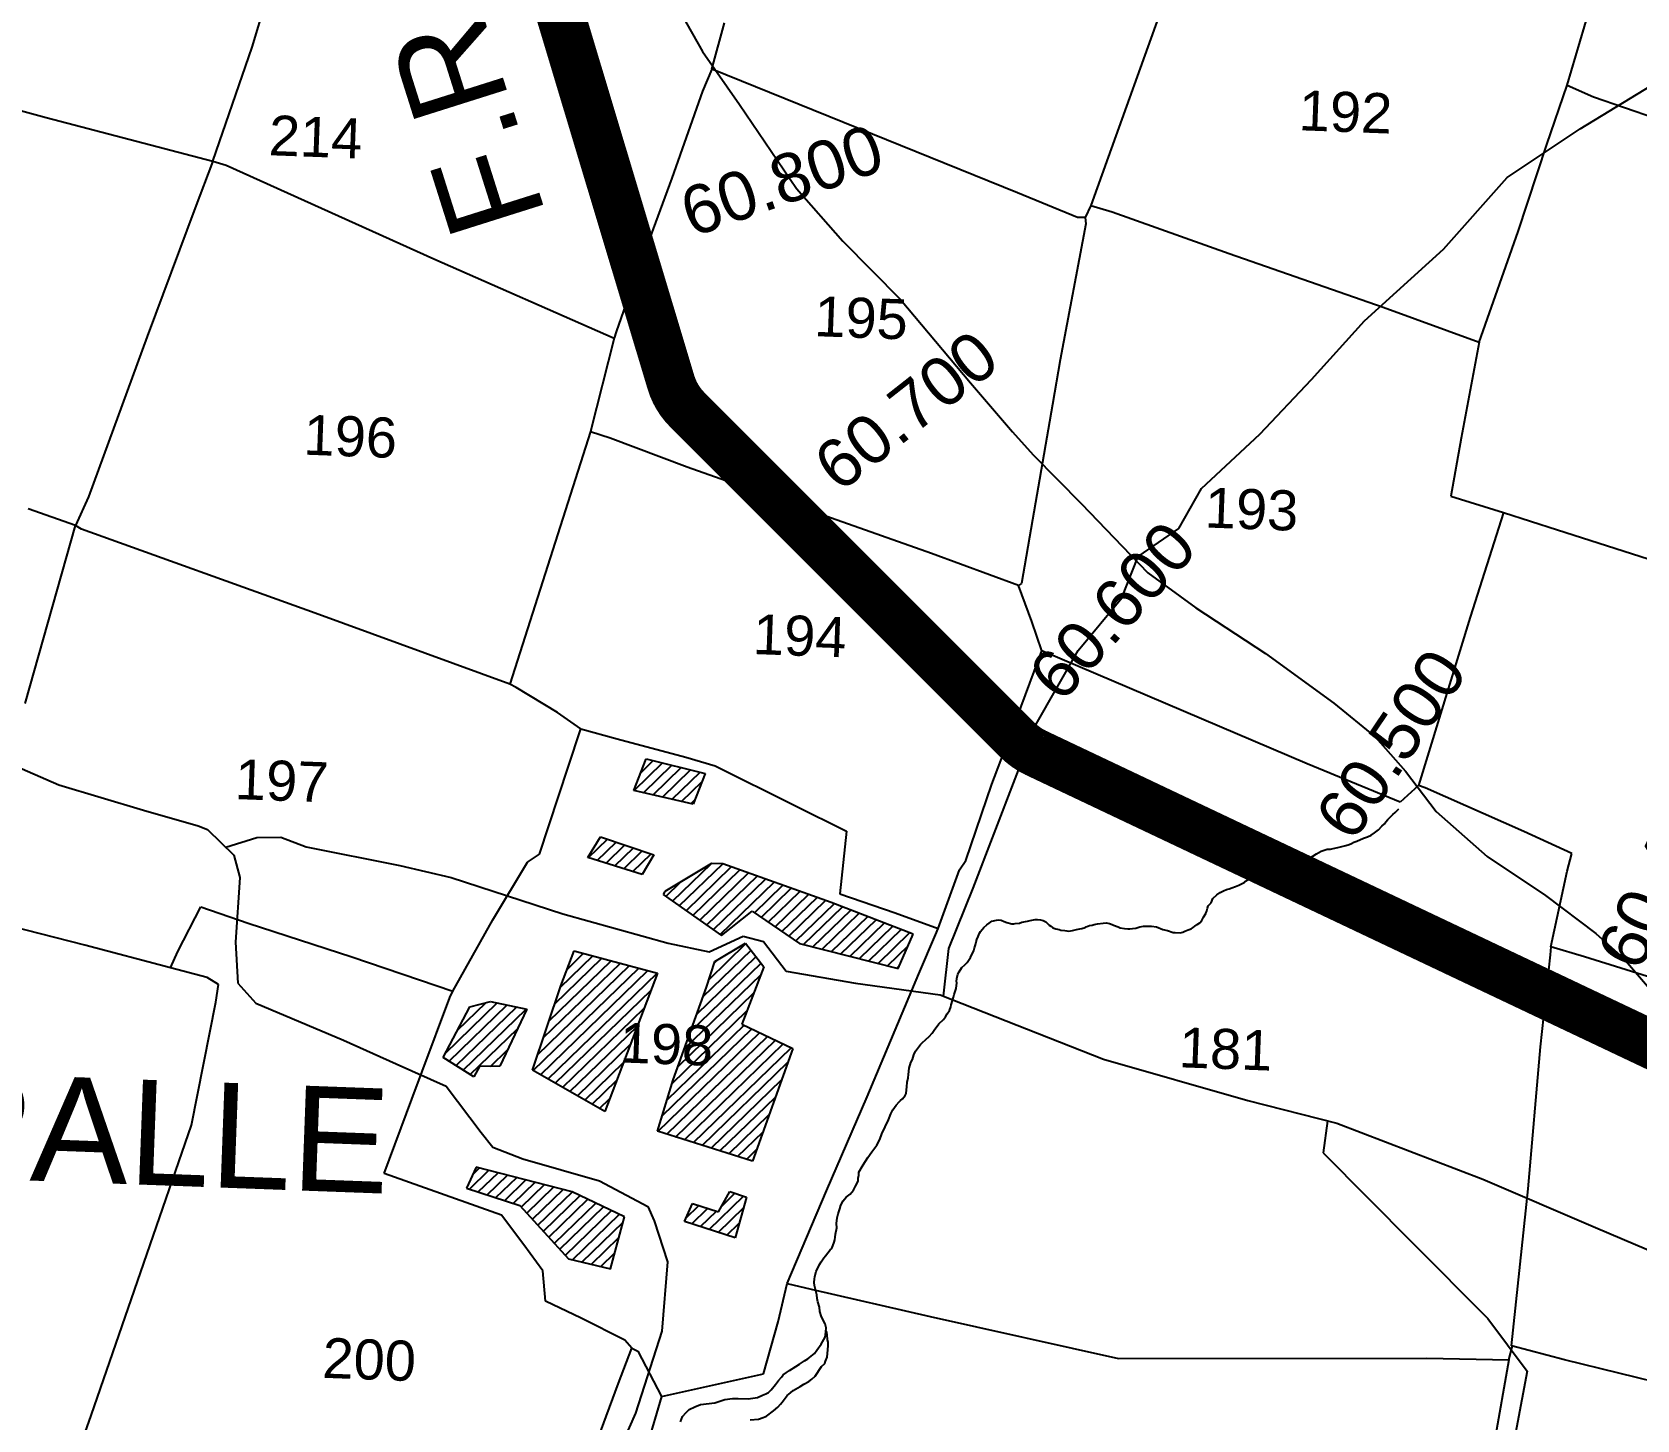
# Model space of a CAD drawing. Header units: inches. Extents: x 341797 to 347342, y 1572885 to 1580736.
# Drawn here: x 345000.4 to 345495.6, y 1578434.6 to 1578863 of the extents above; entities that cross this region are included whole.
import ezdxf

# ---------------------------------------------------------------- set-up
doc = ezdxf.new("R2010")
doc.units = ezdxf.units.IN
doc.header["$MEASUREMENT"] = 0
for name, color, linetype in [('BLOCK', 7, 'Continuous'), ('CART TRACK', 51, 'Continuous'), ('PLAT NOS', 6, 'Continuous'), ('PLATS', 6, 'Continuous'), ('ROADS', 2, 'Continuous'), ('STREAMS', 131, 'Continuous'), ('VILLAGES', 1, 'Continuous')]:
    doc.layers.add(name, color=color, linetype=linetype)
doc.styles.get("Standard").update_dxf_attribs({"font": 'arial.ttf'})

msp = doc.modelspace()

# ---------------------------------------------------------------- hatches: boundary and pattern name
at = {"layer": 'VILLAGES'}
h = msp.add_hatch(dxfattribs=at)
h.set_pattern_fill('ANSI31', color=256, scale=200, angle=-0.8636, style=0)
h.set_pattern_definition([(44.13639, (343215.4598, 1577580.3147), (-1.7545534, 1.8082594), [])])
h.paths.add_polyline_path([(345247, 1578594.3), (345213.54, 1578606.26), (345210.02, 1578606.38), (345195.66, 1578597.69), (345195.14, 1578596.75), (345213.15, 1578584.11), (345222.59, 1578591.66), (345237.26, 1578581.64), (345267.71, 1578573.97), (345272.34, 1578584.59)])
h.paths.add_polyline_path([(345192.21, 1578609.08), (345175.83, 1578614.61), (345171.85, 1578608.25), (345188.7, 1578602.92)])
h.paths.add_polyline_path([(345208.12, 1578634.16), (345189.87, 1578638.66), (345186.1, 1578628.92), (345204.42, 1578624.69)])
h.paths.add_polyline_path([(345193.42, 1578572.51), (345168.41, 1578579.22), (345167.65, 1578579.38), (345163.52, 1578568.56), (345154.81, 1578542.55), (345177.1, 1578529.81)])
h.paths.add_polyline_path([(345153.04, 1578561.39), (345141.87, 1578563.74), (345135.49, 1578562.13), (345127.26, 1578546.5), (345136.74, 1578540.5), (345138.43, 1578543.66), (345144.71, 1578543.77)])
h.paths.add_polyline_path([(345235.14, 1578549.24), (345219.45, 1578556.8), (345226.22, 1578574.49), (345220.6, 1578581.75), (345211.08, 1578576.1), (345208.52, 1578568.15), (345198.25, 1578539.6), (345193.39, 1578523.71), (345222.72, 1578514.45)])
h.paths.add_polyline_path([(345183.21, 1578497.27), (345167.06, 1578505.07), (345137.43, 1578512.67), (345134.41, 1578506.16), (345150.95, 1578500.84), (345165.96, 1578484.39), (345178.91, 1578481.26)])
h.paths.add_polyline_path([(345220.89, 1578503.38), (345215.75, 1578505.13), (345212.2, 1578498.84), (345204.15, 1578501.45), (345201.7, 1578495.89), (345217.36, 1578490.79)])
h.paths.add_polyline_path([(345401.05, 1578331.72), (345391.53, 1578333.87), (345393.07, 1578341.72), (345377.47, 1578343.99), (345373.65, 1578326.36), (345387.64, 1578322.41), (345398.47, 1578318.96)])
h.paths.add_polyline_path([(345412.79, 1578347.93), (345400.64, 1578350.09), (345399.02, 1578343.8), (345411.16, 1578341.04)])
h.paths.add_polyline_path([(345392.56, 1578314.25), (345370.05, 1578321.42), (345367.13, 1578314.02), (345376.58, 1578311.76), (345379.73, 1578303.96), (345396.62, 1578306.07), (345396.58, 1578308.49)])

# ---------------------------------------------------------------- linework, layer by layer
at = {"layer": 'BLOCK', "color": 1, "const_width": 15}
msp.add_lwpolyline([(345545.49, 1579930.67), (345565.91, 1579783.12, -0.338066), (345553.96, 1579761.99), (345164.3, 1579595.27, 0.141255), (345155.72, 1579588.26), (345061.2, 1579451.62, 0.137777), (345057.68, 1579441.39), (345047.2, 1579259.52, 0.08756), (345048.02, 1579252.62), (345197.55, 1578754.83, 0.124025), (345202.56, 1578746.44), (345304.55, 1578644.45, 0.085916), (345310.13, 1578640.52), (345516.74, 1578542.6, -0.034885), (345519.17, 1578541.23), (345627.16, 1578470.16, 0.223091), (345643.98, 1578467.74), (345797.79, 1578514.63, 0.031626), (345800.16, 1578515.52), (345850.17, 1578538)], format="xyb", dxfattribs=at)
at = {"layer": 'BLOCK', "color": 2}
for p in [(345183.86, 1578800.41), (345232.64, 1578716.36), (345303.35, 1578645.65), (345392.76, 1578601.36), (345483.13, 1578558.53)]:
    msp.add_point(p, dxfattribs=at)
at = {"layer": 'CART TRACK'}
for p, q in [((345192.68, 1578882.92), (345207.23, 1578857)), ((345207.23, 1578857), (345218.69, 1578840.66)), ((345478.1, 1578833.13), (345502.58, 1578848.06)), ((345218.69, 1578840.66), (345236.26, 1578814.65)), ((345455.59, 1578818.06), (345478.1, 1578833.13)), ((345436, 1578795.93), (345455.59, 1578818.06)), ((345236.26, 1578814.65), (345250.58, 1578798.44)), ((345250.58, 1578798.44), (345268.34, 1578780.48)), ((345411.6, 1578773.8), (345436, 1578795.93)), ((345268.34, 1578780.48), (345290.01, 1578754.74)), ((345395.23, 1578755.78), (345411.6, 1578773.8)), ((345290.01, 1578754.74), (345302.9, 1578739.57)), ((345379.25, 1578738.83), (345395.23, 1578755.78)), ((345302.9, 1578739.57), (345309.33, 1578732.47)), ((345361.31, 1578722.11), (345379.25, 1578738.83)), ((345309.33, 1578732.47), (345324.21, 1578717.37)), ((345354.33, 1578709.78), (345361.31, 1578722.11)), ((345324.21, 1578717.37), (345339.38, 1578701.65)), ((345341.77, 1578701.16), (345354.33, 1578709.78)), ((345336.65, 1578688.35), (345341.77, 1578701.16)), ((345339.38, 1578701.65), (345344.76, 1578696.11)), ((345344.76, 1578696.11), (345359.49, 1578685.24)), ((345323.26, 1578672.09), (345336.65, 1578688.35)), ((345359.49, 1578685.24), (345381.06, 1578671.15)), ((345310.26, 1578649.37), (345323.26, 1578672.09)), ((345381.06, 1578671.15), (345402.13, 1578655.8)), ((345402.13, 1578655.8), (345415.02, 1578645.3)), ((345290.77, 1578598.78), (345310.26, 1578649.37)), ((345415.02, 1578645.3), (345424.25, 1578634.83)), ((345424.25, 1578634.83), (345433.73, 1578622.38)), ((345433.73, 1578622.38), (345449.44, 1578608.52)), ((345084.92, 1578611.5), (345113.89, 1578605.75)), ((345113.89, 1578605.75), (345129.71, 1578602.03)), ((345449.44, 1578608.52), (345467.46, 1578596.49)), ((345129.71, 1578602.03), (345164.16, 1578590.78)), ((345283.3, 1578580.15), (345290.77, 1578598.78)), ((345467.46, 1578596.49), (345483.02, 1578584.8)), ((345164.16, 1578590.78), (345196.73, 1578581.75)), ((345483.02, 1578584.8), (345491.55, 1578577.19)), ((345196.73, 1578581.75), (345209.34, 1578579.11)), ((345209.34, 1578579.11), (345219.84, 1578583.9)), ((345219.84, 1578583.9), (345226.15, 1578582.27)), ((345226.15, 1578582.27), (345233.08, 1578573.12)), ((345281.61, 1578565.38), (345283.3, 1578580.15)), ((345491.55, 1578577.19), (345508.16, 1578557.63)), ((345233.08, 1578573.12), (345254.51, 1578569.42)), ((345254.51, 1578569.42), (345280.58, 1578565.79)), ((345280.58, 1578565.79), (345331.04, 1578546)), ((345331.04, 1578546), (345375.58, 1578533.22)), ((345375.58, 1578533.22), (345402.99, 1578526.24)), ((345400.12, 1578526.97), (345398.85, 1578517.06)), ((345402.99, 1578526.24), (345448.08, 1578508.97)), ((345398.85, 1578517.06), (345426.41, 1578489.3)), ((345448.08, 1578508.97), (345482.83, 1578494.06)), ((345482.83, 1578494.06), (345523.53, 1578476.7)), ((345426.41, 1578489.3), (345449.61, 1578465.94)), ((345449.61, 1578465.94), (345461.81, 1578449.71)), ((345461.81, 1578449.71), (345450.43, 1578389.9))]:
    msp.add_line(p, q, dxfattribs=at)
at = {"layer": 'PLATS', "color": 0}
for p, q in [((345068.31, 1578858.29), (345072.47, 1578872.31)), ((345348, 1578867.57), (345332.46, 1578824.37)), ((345474.16, 1578846.57), (345480.85, 1578869.25)), ((345210.21, 1578851.55), (345214.11, 1578865.81)), ((344920.09, 1578860.07), (345004.76, 1578836.56)), ((345056.14, 1578823.13), (345068.31, 1578858.29)), ((345210.21, 1578851.55), (345207.3, 1578844.68)), ((345304.51, 1578813.31), (345210.21, 1578851.55)), ((345467.89, 1578828.28), (345474.16, 1578846.57)), ((345474.16, 1578846.57), (345482.27, 1578843.03)), ((345207.3, 1578844.68), (345197.81, 1578817.89)), ((345482.27, 1578843.03), (345501.39, 1578836.35)), ((345004.76, 1578836.56), (345056.14, 1578823.13)), ((345458.97, 1578801.38), (345467.89, 1578828.28)), ((345056.14, 1578823.13), (345050.75, 1578808.69)), ((345056.14, 1578823.13), (345060.31, 1578821.94)), ((345060.31, 1578821.94), (345124.37, 1578792.93)), ((345332.46, 1578824.37), (345327.1, 1578809.43)), ((345197.81, 1578817.89), (345185.93, 1578785.45)), ((345322.97, 1578805.76), (345304.51, 1578813.31)), ((345050.75, 1578808.69), (345035.94, 1578768.98)), ((345327.1, 1578809.43), (345325.36, 1578805.72)), ((345327.1, 1578809.43), (345333.67, 1578807.53)), ((345333.67, 1578807.53), (345369.77, 1578794.6)), ((345325.62, 1578803.78), (345317.64, 1578761.85)), ((345325.36, 1578805.72), (345322.97, 1578805.76)), ((345325.36, 1578805.72), (345325.62, 1578803.78)), ((345447, 1578767.25), (345458.97, 1578801.38)), ((345124.37, 1578792.93), (345179.99, 1578768.47)), ((345369.77, 1578794.6), (345417.29, 1578778.08)), ((345185.93, 1578785.45), (345180.67, 1578770.46)), ((345417.29, 1578778.08), (345447, 1578767.25)), ((345035.94, 1578768.98), (345017.78, 1578719.48)), ((345179.99, 1578768.47), (345172.72, 1578739.73)), ((345180.67, 1578770.46), (345179.99, 1578768.47)), ((345447, 1578767.25), (345441.37, 1578737.68)), ((345317.64, 1578761.85), (345315.27, 1578748.06)), ((345315.27, 1578748.06), (345309.08, 1578712.41)), ((345172.72, 1578739.73), (345147.85, 1578661.73)), ((345178.77, 1578737.65), (345172.68, 1578739.59)), ((345202.51, 1578728.71), (345178.77, 1578737.65)), ((345441.37, 1578737.68), (345438.23, 1578719.73)), ((345277.97, 1578702.04), (345202.51, 1578728.71)), ((345017.78, 1578719.48), (345013.81, 1578710.7)), ((345438.23, 1578719.73), (345454.43, 1578714.68)), ((345013.81, 1578710.7), (344999.19, 1578715.83)), ((345454.43, 1578714.68), (345444.15, 1578682.34)), ((345454.43, 1578714.68), (345471.15, 1578709.33)), ((344998.2, 1578655.76), (345013.81, 1578710.7)), ((345015.65, 1578709.54), (345013.81, 1578710.7)), ((345087.72, 1578683.61), (345015.65, 1578709.54)), ((345309.08, 1578712.41), (345305.74, 1578692.75)), ((345471.15, 1578709.33), (345524.47, 1578692.31)), ((345304.84, 1578692.12), (345277.97, 1578702.04)), ((345305.74, 1578692.75), (345304.84, 1578692.12)), ((345308.95, 1578681.08), (345304.84, 1578692.12)), ((345147.85, 1578661.73), (345087.72, 1578683.61)), ((345312.02, 1578672.03), (345308.95, 1578681.08)), ((345444.15, 1578682.34), (345428.27, 1578630.46)), ((345303.23, 1578648.39), (345312.02, 1578672.03)), ((345393.92, 1578637.13), (345312.02, 1578672.03)), ((345149.75, 1578660.64), (345147.85, 1578661.73)), ((345162.49, 1578652.98), (345149.75, 1578660.64)), ((345169.78, 1578647.96), (345162.49, 1578652.98)), ((345165.86, 1578636.1), (345169.78, 1578647.96)), ((345169.78, 1578647.96), (345180.91, 1578644.83)), ((345180.91, 1578644.83), (345202.14, 1578639.16)), ((345296.57, 1578630.85), (345303.23, 1578648.39)), ((345202.14, 1578639.16), (345211.18, 1578636.49)), ((345156.98, 1578609.24), (345165.86, 1578636.1)), ((345211.18, 1578636.49), (345235.59, 1578624.41)), ((345422.62, 1578625.25), (345393.92, 1578637.13)), ((345288.53, 1578607.28), (345296.57, 1578630.85)), ((345428.27, 1578630.46), (345422.62, 1578625.25)), ((345430.3, 1578629.68), (345428.27, 1578630.46)), ((345460.78, 1578616.27), (345430.3, 1578629.68)), ((345235.59, 1578624.41), (345251.69, 1578616.32)), ((345251.69, 1578616.32), (345249.65, 1578597.01)), ((345475.6, 1578609.46), (345460.78, 1578616.27)), ((345153.29, 1578606.74), (345156.98, 1578609.24)), ((345474.1, 1578604.02), (345475.6, 1578609.46)), ((345142.55, 1578588.98), (345153.29, 1578606.74)), ((345279.99, 1578586.29), (345286.63, 1578604.39)), ((345286.63, 1578604.39), (345288.53, 1578607.28)), ((345469.11, 1578580.64), (345474.1, 1578604.02)), ((345249.65, 1578597.01), (345266.72, 1578591.11)), ((345016.71, 1578581.16), (344979.27, 1578590.74)), ((345045.39, 1578579.24), (345052.42, 1578593.02)), ((345052.42, 1578593.02), (345067.05, 1578587.94)), ((345130.25, 1578566.91), (345142.55, 1578588.98)), ((345266.72, 1578591.11), (345279.99, 1578586.29)), ((345067.05, 1578587.94), (345099.08, 1578577.58)), ((345274.08, 1578572.28), (345279.18, 1578584.37)), ((345279.18, 1578584.37), (345279.99, 1578586.29)), ((345043.13, 1578574.2), (345016.71, 1578581.16)), ((345043.13, 1578574.2), (345045.39, 1578579.24)), ((345468.98, 1578578.13), (345469.22, 1578580.61)), ((345479.52, 1578577.57), (345469.11, 1578580.64)), ((345054.45, 1578571.21), (345043.13, 1578574.2)), ((345099.08, 1578577.58), (345130.25, 1578566.91)), ((345465.85, 1578549.73), (345468.98, 1578578.13)), ((345550.88, 1578555.09), (345479.52, 1578577.57)), ((345057.89, 1578569.04), (345054.45, 1578571.21)), ((345258.09, 1578534.37), (345274.08, 1578572.28)), ((345057.12, 1578563.52), (345057.89, 1578569.04)), ((345120.75, 1578542.2), (345129.28, 1578565.04)), ((345129.28, 1578565.04), (345130.25, 1578566.91)), ((345049.54, 1578525.62), (345057.12, 1578563.52)), ((345462.12, 1578505.98), (345465.85, 1578549.73)), ((345117.59, 1578533.58), (345120.75, 1578542.2)), ((345109.05, 1578510.7), (345117.59, 1578533.58)), ((345245.57, 1578505.38), (345258.09, 1578534.37)), ((345034.86, 1578482.99), (345049.54, 1578525.62)), ((345145.21, 1578497.86), (345109.05, 1578510.7)), ((345233.36, 1578476.71), (345245.57, 1578505.38)), ((345456.95, 1578457.53), (345462.12, 1578505.98)), ((345152.12, 1578488.63), (345145.21, 1578497.86)), ((345157.98, 1578480.59), (345152.12, 1578488.63)), ((345018.57, 1578435.97), (345034.86, 1578482.99)), ((345158.83, 1578471.25), (345157.98, 1578480.59)), ((345230.58, 1578464.86), (345233.36, 1578476.71)), ((345233.36, 1578476.71), (345240.86, 1578474.94)), ((345169.85, 1578466.06), (345158.83, 1578471.25)), ((345240.86, 1578474.94), (345277.53, 1578466.57)), ((345183.36, 1578459.22), (345169.85, 1578466.06)), ((345277.53, 1578466.57), (345335.63, 1578453.55)), ((345226.12, 1578448.87), (345230.58, 1578464.86)), ((345181.39, 1578445.97), (345185.46, 1578456.81)), ((345185.46, 1578456.81), (345183.36, 1578459.22)), ((345185.46, 1578456.81), (345187.3, 1578455.8)), ((345187.3, 1578455.8), (345194.64, 1578441.83)), ((345456.13, 1578453.21), (345457.25, 1578457.45)), ((345473.32, 1578453.22), (345456.95, 1578457.53)), ((345335.63, 1578453.55), (345430.83, 1578453.73)), ((345430.83, 1578453.73), (345456.13, 1578453.21)), ((345456.13, 1578453.21), (345451.69, 1578428.1)), ((345548.63, 1578434.64), (345473.32, 1578453.22)), ((345167.28, 1578407.91), (345181.39, 1578445.97)), ((345194.64, 1578441.83), (345226.12, 1578448.87)), ((345194.64, 1578441.83), (345190.23, 1578426.88)), ((345004.87, 1578396.62), (345018.57, 1578435.97))]:
    msp.add_line(p, q, dxfattribs=at)
at = {"layer": 'ROADS', "color": 1}
for p, q in [((344987.37, 1578639.88), (345008.62, 1578630.66)), ((345008.62, 1578630.66), (345034.78, 1578622.82)), ((345034.78, 1578622.82), (345051.6, 1578617.97)), ((345051.6, 1578617.97), (345054.49, 1578616.85)), ((345054.49, 1578616.85), (345062.67, 1578608.96)), ((345060.17, 1578611.37), (345069.75, 1578614.41)), ((345069.75, 1578614.41), (345077.17, 1578614.49)), ((345077.17, 1578614.49), (345084.92, 1578611.5)), ((345062.67, 1578608.96), (345064.53, 1578601.99)), ((345064.53, 1578601.99), (345063.15, 1578582.08)), ((345063.15, 1578582.08), (345063.86, 1578569.4)), ((345063.86, 1578569.4), (345069.43, 1578563.29)), ((345069.43, 1578563.29), (345096.44, 1578551.78)), ((345096.44, 1578551.78), (345112.77, 1578544.49)), ((345112.77, 1578544.49), (345128.13, 1578537.68)), ((345128.13, 1578537.68), (345139.02, 1578523.35)), ((345139.02, 1578523.35), (345142.54, 1578518.78)), ((345142.54, 1578518.78), (345151.83, 1578515.24)), ((345151.83, 1578515.24), (345175.49, 1578508.37)), ((345175.49, 1578508.37), (345190.4, 1578500.5)), ((345190.4, 1578500.5), (345192.36, 1578496.03)), ((345192.36, 1578496.03), (345196.47, 1578483.37)), ((345196.47, 1578483.37), (345194.75, 1578462.06)), ((345194.75, 1578462.06), (345186.59, 1578436.75)), ((345186.59, 1578436.75), (345175.93, 1578412.59))]:
    msp.add_line(p, q, dxfattribs=at)
at = {"layer": 'STREAMS'}
for p, q in [((345417.73, 1578618.63), (345418.15, 1578619.19)), ((345418.15, 1578619.19), (345418.83, 1578619.92)), ((345418.83, 1578619.92), (345420.34, 1578621.52)), ((345420.34, 1578621.52), (345421.02, 1578622.14)), ((345421.02, 1578622.14), (345421.7, 1578622.68)), ((345421.7, 1578622.68), (345422.19, 1578623.25)), ((345409.21, 1578613.22), (345411.24, 1578614.16)), ((345411.24, 1578614.16), (345412.55, 1578614.57)), ((345412.55, 1578614.57), (345413.62, 1578615.09)), ((345413.62, 1578615.09), (345414.71, 1578615.87)), ((345414.71, 1578615.87), (345415.85, 1578616.78)), ((345415.85, 1578616.78), (345416.94, 1578617.88)), ((345416.94, 1578617.88), (345417.73, 1578618.63)), ((345394.52, 1578607.85), (345396.73, 1578609.3)), ((345396.73, 1578609.3), (345398.19, 1578610.21)), ((345398.19, 1578610.21), (345400.05, 1578610.74)), ((345400.05, 1578610.74), (345401.1, 1578610.82)), ((345401.1, 1578610.82), (345401.94, 1578610.94)), ((345401.94, 1578610.94), (345403.37, 1578611.25)), ((345403.37, 1578611.25), (345405.78, 1578611.88)), ((345405.78, 1578611.88), (345406.84, 1578612.2)), ((345406.84, 1578612.2), (345407.55, 1578612.57)), ((345407.55, 1578612.57), (345408.29, 1578612.89)), ((345408.29, 1578612.89), (345409.21, 1578613.22)), ((345378.15, 1578603.64), (345378.69, 1578603.99)), ((345378.69, 1578603.99), (345379.12, 1578604.21)), ((345379.12, 1578604.21), (345379.79, 1578604.48)), ((345379.79, 1578604.48), (345382.38, 1578604.82)), ((345382.38, 1578604.82), (345383.57, 1578604.9)), ((345383.57, 1578604.9), (345384.7, 1578605.01)), ((345384.7, 1578605.01), (345386.72, 1578605.07)), ((345386.72, 1578605.07), (345388.43, 1578605.14)), ((345388.43, 1578605.14), (345389.37, 1578605.45)), ((345389.37, 1578605.45), (345391.47, 1578606.29)), ((345391.47, 1578606.29), (345393.29, 1578607.02)), ((345393.29, 1578607.02), (345394.52, 1578607.85)), ((345369.8, 1578598.58), (345370.65, 1578598.88)), ((345370.65, 1578598.88), (345371.78, 1578599.22)), ((345371.78, 1578599.22), (345372.33, 1578599.47)), ((345372.33, 1578599.47), (345372.79, 1578599.72)), ((345372.79, 1578599.72), (345373.39, 1578599.98)), ((345373.39, 1578599.98), (345374.41, 1578600.49)), ((345374.41, 1578600.49), (345374.65, 1578600.82)), ((345374.65, 1578600.82), (345375.55, 1578601.29)), ((345375.55, 1578601.29), (345376.01, 1578601.62)), ((345376.01, 1578601.62), (345376.59, 1578602.11)), ((345376.59, 1578602.11), (345376.88, 1578602.43)), ((345376.88, 1578602.43), (345377.64, 1578603.21)), ((345377.64, 1578603.21), (345378.15, 1578603.64)), ((345363.38, 1578593.27), (345364.31, 1578594.25)), ((345364.31, 1578594.25), (345364.81, 1578595.56)), ((345364.81, 1578595.56), (345366.01, 1578596.7)), ((345366.01, 1578596.7), (345367.05, 1578597.37)), ((345367.05, 1578597.37), (345368.09, 1578597.88)), ((345368.09, 1578597.88), (345368.99, 1578598.29)), ((345368.99, 1578598.29), (345369.8, 1578598.58)), ((345298, 1578588.85), (345298.58, 1578588.98)), ((345298.58, 1578588.98), (345299.47, 1578588.83)), ((345308.42, 1578588.77), (345309.92, 1578589.09)), ((345309.92, 1578589.09), (345310.65, 1578589.08)), ((345310.65, 1578589.08), (345311.54, 1578589)), ((345311.54, 1578589), (345312.44, 1578588.73)), ((345361.42, 1578588.76), (345361.91, 1578589.83)), ((345361.91, 1578589.83), (345362.59, 1578590.93)), ((345362.59, 1578590.93), (345362.88, 1578591.79)), ((345362.88, 1578591.79), (345363.12, 1578592.57)), ((345363.12, 1578592.57), (345363.38, 1578593.27)), ((345292.31, 1578583.86), (345292.76, 1578584.83)), ((345292.76, 1578584.83), (345293.09, 1578585.36)), ((345293.09, 1578585.36), (345293.63, 1578585.99)), ((345293.63, 1578585.99), (345294.07, 1578586.62)), ((345294.07, 1578586.62), (345295, 1578587.39)), ((345295, 1578587.39), (345295.72, 1578587.97)), ((345295.72, 1578587.97), (345296.53, 1578588.51)), ((345296.53, 1578588.51), (345298, 1578588.85)), ((345299.47, 1578588.83), (345300.4, 1578588.5)), ((345300.4, 1578588.5), (345301.25, 1578588.14)), ((345301.25, 1578588.14), (345302.74, 1578587.75)), ((345302.74, 1578587.75), (345303.38, 1578587.72)), ((345303.38, 1578587.72), (345303.8, 1578587.81)), ((345303.8, 1578587.81), (345305.15, 1578587.99)), ((345305.15, 1578587.99), (345305.82, 1578588.24)), ((345305.82, 1578588.24), (345307.56, 1578588.51)), ((345307.56, 1578588.51), (345308.42, 1578588.77)), ((345312.44, 1578588.73), (345313.27, 1578588.33)), ((345313.27, 1578588.33), (345314.31, 1578587.36)), ((345314.31, 1578587.36), (345314.8, 1578586.98)), ((345314.8, 1578586.98), (345315.26, 1578586.65)), ((345315.26, 1578586.65), (345315.74, 1578586.42)), ((345315.74, 1578586.42), (345316.34, 1578586.21)), ((345316.34, 1578586.21), (345317.32, 1578585.95)), ((345317.32, 1578585.95), (345317.88, 1578585.83)), ((345317.88, 1578585.83), (345319.11, 1578585.64)), ((345319.11, 1578585.64), (345319.69, 1578585.55)), ((345319.69, 1578585.55), (345320.23, 1578585.52)), ((345320.23, 1578585.52), (345320.86, 1578585.55)), ((345320.86, 1578585.55), (345321.47, 1578585.66)), ((345321.47, 1578585.66), (345322.74, 1578586.03)), ((345322.74, 1578586.03), (345323.72, 1578586.15)), ((345323.72, 1578586.15), (345324.34, 1578586.34)), ((345324.34, 1578586.34), (345325.4, 1578586.63)), ((345325.4, 1578586.63), (345325.73, 1578586.77)), ((345325.73, 1578586.77), (345326.67, 1578587.21)), ((345326.67, 1578587.21), (345327.57, 1578587.32)), ((345327.57, 1578587.32), (345328.18, 1578587.5)), ((345328.18, 1578587.5), (345329.16, 1578587.74)), ((345329.16, 1578587.74), (345330.94, 1578587.98)), ((345330.94, 1578587.98), (345331.88, 1578588.08)), ((345331.88, 1578588.08), (345332.93, 1578587.82)), ((345332.93, 1578587.82), (345333.75, 1578587.54)), ((345333.75, 1578587.54), (345334.15, 1578587.31)), ((345334.15, 1578587.31), (345335.55, 1578586.77)), ((345335.55, 1578586.77), (345336.22, 1578586.51)), ((345336.22, 1578586.51), (345337.53, 1578586.26)), ((345337.53, 1578586.26), (345338.56, 1578586.2)), ((345338.56, 1578586.2), (345339.21, 1578586.22)), ((345339.21, 1578586.22), (345339.99, 1578586.33)), ((345339.99, 1578586.33), (345340.96, 1578586.42)), ((345340.96, 1578586.42), (345342.26, 1578586.76)), ((345342.26, 1578586.76), (345343.38, 1578587)), ((345343.38, 1578587), (345344.43, 1578587.05)), ((345344.43, 1578587.05), (345345.8, 1578587.01)), ((345345.8, 1578587.01), (345347.39, 1578586.78)), ((345347.39, 1578586.78), (345349.34, 1578586)), ((345349.34, 1578586), (345350.8, 1578585.7)), ((345350.8, 1578585.7), (345352.58, 1578585.06)), ((345352.58, 1578585.06), (345353.17, 1578585.03)), ((345353.17, 1578585.03), (345354.72, 1578584.98)), ((345354.72, 1578584.98), (345355.54, 1578585.2)), ((345355.54, 1578585.2), (345356.16, 1578585.46)), ((345356.16, 1578585.46), (345357.17, 1578585.9)), ((345357.17, 1578585.9), (345358.07, 1578586.18)), ((345358.07, 1578586.18), (345358.74, 1578586.61)), ((345358.74, 1578586.61), (345359.24, 1578587.03)), ((345359.24, 1578587.03), (345359.96, 1578587.48)), ((345359.96, 1578587.48), (345360.79, 1578588.06)), ((345360.79, 1578588.06), (345361.42, 1578588.76)), ((345290.02, 1578577.3), (345291.05, 1578579.55)), ((345291.05, 1578579.55), (345291.23, 1578580.32)), ((345291.23, 1578580.32), (345291.48, 1578581.27)), ((345291.48, 1578581.27), (345291.7, 1578582.15)), ((345291.7, 1578582.15), (345291.9, 1578582.91)), ((345291.9, 1578582.91), (345292.31, 1578583.86)), ((345286.53, 1578572.97), (345287.36, 1578574.23)), ((345287.36, 1578574.23), (345288.19, 1578575.1)), ((345288.19, 1578575.1), (345288.99, 1578575.85)), ((345288.99, 1578575.85), (345289.38, 1578576.45)), ((345289.38, 1578576.45), (345290.02, 1578577.3)), ((345285.59, 1578567.79), (345285.73, 1578569.52)), ((345285.69, 1578569.9), (345285.8, 1578570.89)), ((345285.73, 1578569.52), (345285.69, 1578569.9)), ((345285.8, 1578570.89), (345286.03, 1578572.22)), ((345286.03, 1578572.22), (345286.53, 1578572.97)), ((345284.07, 1578562.77), (345284.76, 1578565.11)), ((345284.76, 1578565.11), (345284.98, 1578565.92)), ((345284.98, 1578565.92), (345285.59, 1578567.79)), ((345282.31, 1578559.03), (345282.82, 1578559.95)), ((345282.82, 1578559.95), (345283.51, 1578560.94)), ((345283.51, 1578560.94), (345283.9, 1578562.12)), ((345283.9, 1578562.12), (345284.07, 1578562.77)), ((345278.16, 1578554.04), (345279, 1578555.21)), ((345279, 1578555.21), (345279.71, 1578556.2)), ((345279.71, 1578556.2), (345280.18, 1578556.87)), ((345280.18, 1578556.87), (345281.63, 1578558.18)), ((345281.63, 1578558.18), (345282.31, 1578559.03)), ((345273.6, 1578549.28), (345274.52, 1578550.5)), ((345274.52, 1578550.5), (345275.07, 1578551.02)), ((345275.07, 1578551.02), (345276.24, 1578552.05)), ((345276.24, 1578552.05), (345277.19, 1578552.92)), ((345277.19, 1578552.92), (345278.16, 1578554.04)), ((345271.03, 1578543.23), (345271.55, 1578544.95)), ((345271.55, 1578544.95), (345272.12, 1578545.84)), ((345272.12, 1578545.84), (345272.54, 1578547.34)), ((345272.54, 1578547.34), (345273.03, 1578548.45)), ((345273.03, 1578548.45), (345273.6, 1578549.28)), ((345270.48, 1578538.82), (345270.76, 1578540.21)), ((345270.76, 1578540.21), (345270.86, 1578541.25)), ((345270.86, 1578541.25), (345271.03, 1578543.23)), ((345269, 1578533.76), (345269.86, 1578534.79)), ((345269.86, 1578534.79), (345270.12, 1578535.41)), ((345270.12, 1578535.41), (345270.23, 1578536.52)), ((345270.23, 1578536.52), (345270.39, 1578537.47)), ((345270.39, 1578537.47), (345270.48, 1578538.82)), ((345265.35, 1578529.09), (345265.97, 1578530.29)), ((345265.97, 1578530.29), (345267.06, 1578531.74)), ((345267.06, 1578531.74), (345267.94, 1578532.77)), ((345267.94, 1578532.77), (345268.37, 1578533.23)), ((345268.37, 1578533.23), (345269, 1578533.76)), ((345262.62, 1578522.92), (345264.65, 1578527.22)), ((345264.65, 1578527.22), (345265.35, 1578529.09)), ((345261.03, 1578519.45), (345261.99, 1578521.18)), ((345261.99, 1578521.18), (345262.62, 1578522.92)), ((345256.9, 1578513.33), (345258.28, 1578515.66)), ((345258.28, 1578515.66), (345259.51, 1578517.39)), ((345259.51, 1578517.39), (345261.03, 1578519.45)), ((345255.35, 1578509.2), (345255.5, 1578510.16)), ((345255.5, 1578510.16), (345255.56, 1578511.08)), ((345255.56, 1578511.08), (345256.9, 1578513.33)), ((345252.87, 1578504.29), (345253.9, 1578505.55)), ((345253.9, 1578505.55), (345254.53, 1578506.77)), ((345254.53, 1578506.77), (345255.31, 1578508.31)), ((345255.31, 1578508.31), (345255.35, 1578509.2)), ((345249.65, 1578499.74), (345249.93, 1578500.89)), ((345249.93, 1578500.89), (345250.72, 1578502.28)), ((345250.72, 1578502.28), (345251.61, 1578503.37)), ((345251.61, 1578503.37), (345252.87, 1578504.29)), ((345248.64, 1578495.28), (345248.88, 1578496.97)), ((345248.69, 1578493.94), (345248.64, 1578495.28)), ((345248.88, 1578496.97), (345249.18, 1578498.28)), ((345249.18, 1578498.28), (345249.65, 1578499.74)), ((345247.89, 1578489.48), (345248.09, 1578490.18)), ((345248.09, 1578490.18), (345248.22, 1578491.07)), ((345248.22, 1578491.07), (345248.33, 1578491.99)), ((345248.33, 1578491.99), (345248.69, 1578493.94)), ((345244.69, 1578484.63), (345245.24, 1578485.28)), ((345245.24, 1578485.28), (345246.68, 1578487.11)), ((345246.68, 1578487.11), (345247.21, 1578487.54)), ((345247.21, 1578487.54), (345247.89, 1578489.48)), ((345241.97, 1578478.79), (345242.4, 1578480.53)), ((345242.4, 1578480.53), (345243, 1578481.62)), ((345243, 1578481.62), (345243.37, 1578482.58)), ((345243.37, 1578482.58), (345243.87, 1578483.44)), ((345243.87, 1578483.44), (345244.69, 1578484.63)), ((345241.74, 1578477.02), (345241.89, 1578478.21)), ((345241.8, 1578476.07), (345241.74, 1578477.02)), ((345242.61, 1578473.19), (345241.8, 1578476.07)), ((345241.89, 1578478.21), (345241.97, 1578478.79)), ((345242.66, 1578472.13), (345242.61, 1578473.19)), ((345242.88, 1578471.11), (345242.66, 1578472.13)), ((345243.42, 1578469.44), (345242.88, 1578471.11)), ((345243.47, 1578468.12), (345243.42, 1578469.44)), ((345243.98, 1578466.45), (345243.47, 1578468.12)), ((345245.16, 1578464.26), (345243.98, 1578466.45)), ((345245.1, 1578460.14), (345245.39, 1578461.84)), ((345245.48, 1578463.04), (345245.16, 1578464.26)), ((345245.39, 1578461.84), (345245.48, 1578463.04)), ((345245.64, 1578461.56), (345245.43, 1578462.08)), ((345245.78, 1578460.97), (345245.64, 1578461.56)), ((345245.9, 1578459.34), (345245.78, 1578460.97)), ((345241.84, 1578455.08), (345242.61, 1578456.16)), ((345242.61, 1578456.16), (345243.85, 1578458.05)), ((345243.85, 1578458.05), (345245.1, 1578460.14)), ((345245.87, 1578455.16), (345246.08, 1578457.52)), ((345246.07, 1578458.63), (345245.9, 1578459.34)), ((345246.08, 1578457.52), (345246.07, 1578458.63)), ((345234.16, 1578449.89), (345236.11, 1578451.16)), ((345236.11, 1578451.16), (345237.18, 1578451.82)), ((345237.18, 1578451.82), (345238.75, 1578452.9)), ((345238.75, 1578452.9), (345239.74, 1578453.52)), ((345239.74, 1578453.52), (345241.84, 1578455.08)), ((345242.08, 1578448.15), (345243.98, 1578451.07)), ((345243.98, 1578451.07), (345245, 1578452.05)), ((345245, 1578452.05), (345245.19, 1578452.79)), ((345245.19, 1578452.79), (345245.71, 1578454.04)), ((345245.71, 1578454.04), (345245.87, 1578455.16)), ((345228.47, 1578443.88), (345229.8, 1578445.59)), ((345229.8, 1578445.59), (345230.72, 1578446.75)), ((345230.72, 1578446.75), (345231.62, 1578447.85)), ((345231.62, 1578447.85), (345232.19, 1578448.51)), ((345232.19, 1578448.51), (345233.19, 1578449.24)), ((345233.19, 1578449.24), (345234.16, 1578449.89)), ((345237.38, 1578444.93), (345238.51, 1578445.67)), ((345238.51, 1578445.67), (345240.06, 1578446.53)), ((345240.06, 1578446.53), (345241.07, 1578447.22)), ((345241.07, 1578447.22), (345242.08, 1578448.15)), ((345211.08, 1578439.9), (345214.19, 1578440.89)), ((345214.19, 1578440.89), (345216.58, 1578441.23)), ((345216.58, 1578441.23), (345218.25, 1578441.21)), ((345218.25, 1578441.21), (345221.34, 1578441.16)), ((345221.34, 1578441.16), (345224.27, 1578441.56)), ((345224.27, 1578441.56), (345225.77, 1578442.26)), ((345225.77, 1578442.26), (345226.87, 1578442.64)), ((345226.87, 1578442.64), (345227.65, 1578443.13)), ((345227.65, 1578443.13), (345228.47, 1578443.88)), ((345231.86, 1578440.11), (345233.42, 1578442.13)), ((345233.42, 1578442.13), (345234.47, 1578443.02)), ((345234.47, 1578443.02), (345235.21, 1578443.66)), ((345235.21, 1578443.66), (345237.38, 1578444.93)), ((345200.49, 1578434.05), (345201.11, 1578435.72)), ((345201.11, 1578435.72), (345202.27, 1578436.95)), ((345202.27, 1578436.95), (345203.14, 1578437.8)), ((345203.14, 1578437.8), (345204.94, 1578438.69)), ((345204.94, 1578438.69), (345206.69, 1578439.42)), ((345206.69, 1578439.42), (345211.08, 1578439.9)), ((345226.02, 1578435.32), (345227.02, 1578435.83)), ((345227.02, 1578435.83), (345229.23, 1578437.48)), ((345229.23, 1578437.48), (345230.54, 1578438.55)), ((345230.54, 1578438.55), (345231.35, 1578439.45)), ((345231.35, 1578439.45), (345231.86, 1578440.11)), ((345221.97, 1578434.61), (345224.57, 1578434.84)), ((345224.57, 1578434.84), (345226.02, 1578435.32))]:
    msp.add_line(p, q, dxfattribs=at)
at = {"layer": 'VILLAGES'}
for p, q in [((345186.1, 1578628.92), (345189.87, 1578638.66)), ((345189.87, 1578638.66), (345208.12, 1578634.16)), ((345208.12, 1578634.16), (345204.42, 1578624.69)), ((345204.42, 1578624.69), (345186.1, 1578628.92)), ((345171.85, 1578608.25), (345175.83, 1578614.61)), ((345175.83, 1578614.61), (345192.21, 1578609.08)), ((345192.21, 1578609.08), (345188.7, 1578602.92)), ((345188.7, 1578602.92), (345171.85, 1578608.25)), ((345210.02, 1578606.38), (345195.66, 1578597.69)), ((345213.54, 1578606.26), (345210.02, 1578606.38)), ((345247, 1578594.3), (345213.54, 1578606.26)), ((345195.66, 1578597.69), (345195.14, 1578596.75)), ((345195.14, 1578596.75), (345213.15, 1578584.11)), ((345272.34, 1578584.59), (345247, 1578594.3)), ((345213.15, 1578584.11), (345222.59, 1578591.66)), ((345222.59, 1578591.66), (345237.26, 1578581.64)), ((345267.71, 1578573.97), (345272.34, 1578584.59)), ((345163.52, 1578568.56), (345167.65, 1578579.38)), ((345167.65, 1578579.38), (345168.41, 1578579.22)), ((345168.41, 1578579.22), (345193.42, 1578572.51)), ((345211.08, 1578576.1), (345220.6, 1578581.75)), ((345220.6, 1578581.75), (345226.22, 1578574.49)), ((345237.26, 1578581.64), (345267.71, 1578573.97)), ((345208.52, 1578568.15), (345211.08, 1578576.1)), ((345226.22, 1578574.49), (345219.45, 1578556.8)), ((345193.42, 1578572.51), (345177.1, 1578529.81)), ((345154.81, 1578542.55), (345163.52, 1578568.56)), ((345198.25, 1578539.6), (345208.52, 1578568.15)), ((345127.26, 1578546.5), (345135.49, 1578562.13)), ((345135.49, 1578562.13), (345141.87, 1578563.74)), ((345141.87, 1578563.74), (345153.04, 1578561.39)), ((345153.04, 1578561.39), (345144.71, 1578543.77)), ((345219.45, 1578556.8), (345235.14, 1578549.24)), ((345136.74, 1578540.5), (345127.26, 1578546.5)), ((345235.14, 1578549.24), (345222.72, 1578514.45)), ((345138.43, 1578543.66), (345136.74, 1578540.5)), ((345144.71, 1578543.77), (345138.43, 1578543.66)), ((345177.1, 1578529.81), (345154.81, 1578542.55)), ((345193.39, 1578523.71), (345198.25, 1578539.6)), ((345222.72, 1578514.45), (345193.39, 1578523.71)), ((345137.43, 1578512.67), (345134.41, 1578506.16)), ((345167.06, 1578505.07), (345137.43, 1578512.67)), ((345134.41, 1578506.16), (345150.95, 1578500.84)), ((345183.21, 1578497.27), (345167.06, 1578505.07)), ((345212.2, 1578498.84), (345215.75, 1578505.13)), ((345215.75, 1578505.13), (345220.89, 1578503.38)), ((345150.95, 1578500.84), (345165.96, 1578484.39)), ((345201.7, 1578495.89), (345204.15, 1578501.45)), ((345204.15, 1578501.45), (345212.2, 1578498.84)), ((345220.89, 1578503.38), (345217.36, 1578490.79)), ((345178.91, 1578481.26), (345183.21, 1578497.27)), ((345217.36, 1578490.79), (345201.7, 1578495.89)), ((345165.96, 1578484.39), (345178.91, 1578481.26))]:
    msp.add_line(p, q, dxfattribs=at)

# ---------------------------------------------------------------- texts
at = {"layer": 'BLOCK', "color": 1}
msp.add_text('F.R.L +85.000', height=30, rotation=107.5542, dxfattribs=at).set_placement((345159.15, 1578806.41))
at = {"layer": 'BLOCK', "color": 0}
for s, rotation, p in [('60.800', 19.4509, (345204, 1578799.5)), ('60.700', 38.1622, (345249.5, 1578720.5)), ('60.600', 48.2561, (345318, 1578655.5)), ('60.500', 55.9756, (345408, 1578612.5)), ('60.400', 65.3368, (345496.5, 1578572.5))]:
    msp.add_text(s, height=15, rotation=rotation, dxfattribs=at).set_placement(p)
at = {"layer": 'PLAT NOS', "color": 0}
for s, oblique, p in [('192', 360, (345391.11, 1578832.68)), ('214', 360, (345073.27, 1578824.97)), ('195', 360, (345241.62, 1578769.13)), ('196', 360, (345083.99, 1578732.56)), ('193', 0, (345362.12, 1578710.08)), ('194', 360, (345222.68, 1578671.02)), ('197', 360, (345062.8, 1578626.26)), ('198', 360, (345181.56, 1578544.97)), ('181', 360, (345354.13, 1578543.48)), ('200', 360, (345089.81, 1578447.64))]:
    msp.add_text(s, height=12.366, rotation=357.8812, dxfattribs=dict(at, oblique=oblique)).set_placement(p)
at = {"layer": 'PLAT NOS', "color": 1, "oblique": 360}
msp.add_text('NELLEPALLE', height=32.395, rotation=357.8812, dxfattribs=at).set_placement((344826.11, 1578514.94))

doc.saveas('drawing.dxf')
